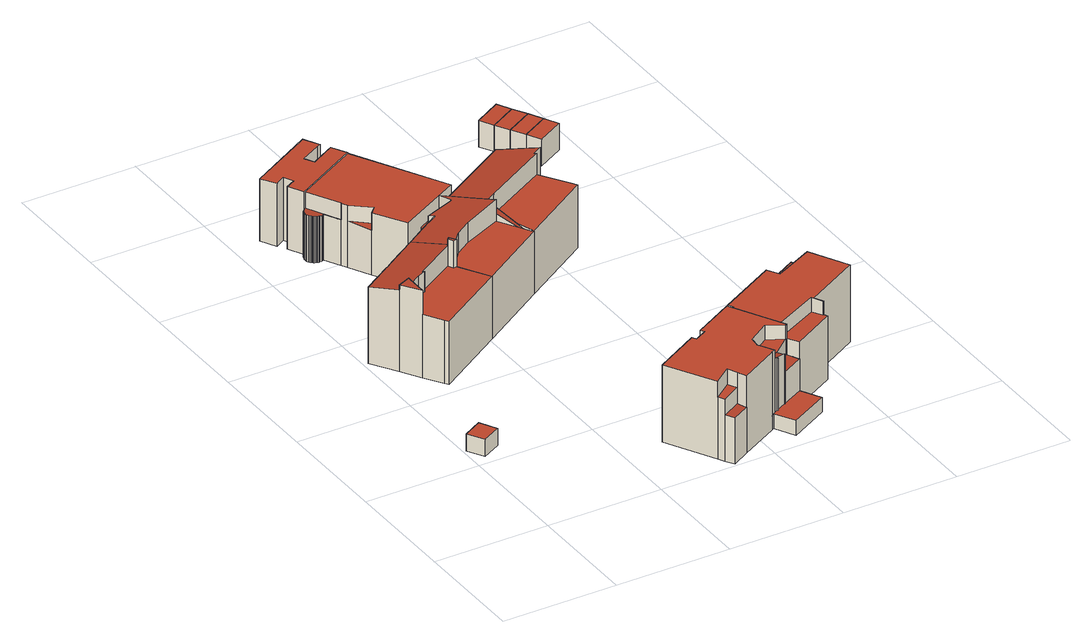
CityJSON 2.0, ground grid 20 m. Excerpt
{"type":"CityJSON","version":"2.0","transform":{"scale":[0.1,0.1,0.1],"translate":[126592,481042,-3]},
"CityObjects":{
"building1":{"type":"Building","attributes":{"b3_dak_type":"multiple horizontal","b3_h_dak_50p":0.17,"b3_h_dak_70p":0.19,"b3_h_dak_max":0.27,"b3_h_dak_min":0.08,"b3_h_maaiveld":-2.8,"b3_kas_warenhuis":false,"b3_mutatie_ahn3_ahn4":false,"b3_reconstructie_onvolledig":false,"b3_rmse_lod12":0.034,"b3_rmse_lod13":0.034,"b3_rmse_lod22":0.0327,"b3_val3dity_lod12":"[]","b3_val3dity_lod13":"[]","b3_val3dity_lod22":"[]","b3_volume_lod12":36.66,"b3_volume_lod13":36.66,"b3_volume_lod22":36.55,"geconstateerd":false,"oorspronkelijkbouwjaar":1984,"status":"Pand in gebruik"},"children":["building1-1"]},
"building1-1":{"type":"BuildingPart","parents":["building1"],"geometry":[{"type":"Solid","lod":"2.2","boundaries":[[[[0,1,2,3]],[[4,1,0,5]],[[6,2,1,4]],[[5,0,3,7]],[[7,3,2,6]],[[7,6,4,5]]]],"semantics":{"surfaces":[{"type":"GroundSurface"},{"type":"WallSurface","on_footprint_edge":true},{"type":"RoofSurface"}],"values":[[0,1,1,1,1,2]]}}]},
"building2":{"type":"Building","attributes":{"b3_dak_type":"multiple horizontal","b3_h_dak_50p":10.72,"b3_h_dak_70p":11.17,"b3_h_dak_max":13.38,"b3_h_dak_min":8.02,"b3_h_maaiveld":-2.92,"b3_kas_warenhuis":false,"b3_mutatie_ahn3_ahn4":false,"b3_reconstructie_onvolledig":false,"b3_rmse_lod12":1.93,"b3_rmse_lod13":0.427,"b3_rmse_lod22":0.234,"b3_val3dity_lod12":"[]","b3_val3dity_lod13":"[]","b3_val3dity_lod22":"[]","b3_volume_lod12":2793.73,"b3_volume_lod13":2537.56,"b3_volume_lod22":2518.65,"geconstateerd":false,"oorspronkelijkbouwjaar":1984,"status":"Pand in gebruik"},"children":["building2-1"]},
"building2-1":{"type":"BuildingPart","parents":["building2"],"geometry":[{"type":"Solid","lod":"2.2","boundaries":[[[[8,9,10,11,12,13,14,15,16,17,18,19]],[[20,12,11,21]],[[21,11,10,22]],[[23,24,22,25]],[[26,8,19,27]],[[28,13,12,20]],[[29,30,31,32]],[[27,19,18,33]],[[33,18,17,34]],[[34,17,16,35]],[[36,37,38,39]],[[35,16,15,38]],[[25,22,10,9,40,41]],[[42,14,13,28]],[[43,44,30,29]],[[45,42,46,47,48]],[[47,46,49,50]],[[50,49,44,43]],[[39,38,15,14,42,45]],[[48,47,37,36]],[[51,32,31,24,23]],[[41,40,32,51]],[[40,9,8,26]],[[48,36,39,45]],[[24,31,30,44,49,46,42,28,20,21,22]],[[41,51,23,25]],[[40,26,27,33,34,35,38,37,47,50,43,29,32]]]],"semantics":{"surfaces":[{"type":"GroundSurface"},{"type":"WallSurface","on_footprint_edge":true},{"type":"WallSurface","on_footprint_edge":false},{"type":"RoofSurface"}],"values":[[0,1,1,2,1,1,2,1,1,1,2,1,1,1,2,2,2,2,1,2,2,2,1,3,3,3,3]]}}]},
"building3":{"type":"Building","attributes":{"b3_dak_type":"multiple horizontal","b3_h_dak_50p":8.25,"b3_h_dak_70p":8.27,"b3_h_dak_max":8.52,"b3_h_dak_min":8.18,"b3_h_maaiveld":-2.84,"b3_kas_warenhuis":false,"b3_mutatie_ahn3_ahn4":false,"b3_reconstructie_onvolledig":false,"b3_rmse_lod12":0.0572,"b3_rmse_lod13":0.0572,"b3_rmse_lod22":0.0566,"b3_val3dity_lod12":"[]","b3_val3dity_lod13":"[]","b3_val3dity_lod22":"[]","b3_volume_lod12":980.19,"b3_volume_lod13":980.19,"b3_volume_lod22":980.33,"geconstateerd":false,"oorspronkelijkbouwjaar":1984,"status":"Pand in gebruik"},"children":["building3-1"]},
"building3-1":{"type":"BuildingPart","parents":["building3"],"geometry":[{"type":"Solid","lod":"2.2","boundaries":[[[[52,53,54,55,56,57,58,59,60,61,62,63,64,65,66]],[[67,63,62,68]],[[68,62,61,69]],[[70,55,54,71]],[[72,64,63,67]],[[73,53,52,74]],[[69,61,60,75]],[[74,52,66,76]],[[75,60,59,77]],[[78,58,57,79]],[[77,59,58,78]],[[80,56,55,70]],[[79,57,56,80]],[[76,66,65,81]],[[81,65,64,72]],[[71,54,53,73]],[[71,73,74,76,81,72,67,68,69,75,77,78,79,80,70]]]],"semantics":{"surfaces":[{"type":"GroundSurface"},{"type":"WallSurface","on_footprint_edge":true},{"type":"RoofSurface"}],"values":[[0,1,1,1,1,1,1,1,1,1,1,1,1,1,1,1,2]]}}]},
"building4":{"type":"Building","attributes":{"b3_dak_type":"multiple horizontal","b3_h_dak_50p":9.27,"b3_h_dak_70p":11.09,"b3_h_dak_max":13.64,"b3_h_dak_min":0.05,"b3_h_maaiveld":-2.9,"b3_kas_warenhuis":false,"b3_mutatie_ahn3_ahn4":false,"b3_reconstructie_onvolledig":false,"b3_rmse_lod12":2.59,"b3_rmse_lod13":1.9,"b3_rmse_lod22":0.253,"b3_val3dity_lod12":"[]","b3_val3dity_lod13":"[]","b3_val3dity_lod22":"[]","b3_volume_lod12":3101.59,"b3_volume_lod13":2950.09,"b3_volume_lod22":2671.59,"geconstateerd":false,"oorspronkelijkbouwjaar":1984,"status":"Pand in gebruik"},"children":["building4-1"]},
"building4-1":{"type":"BuildingPart","parents":["building4"],"geometry":[{"type":"Solid","lod":"2.2","boundaries":[[[[82,8,83,84,85,86,87,88,89,90,91,92,93,11,94]],[[95,90,89,96]],[[96,89,88,97,98]],[[99,94,11,21]],[[100,101,102,103]],[[104,105,86,85,106]],[[107,84,83,108]],[[108,83,8,26]],[[106,85,84,107]],[[103,102,109,110]],[[97,88,87,111]],[[111,87,86,105]],[[21,11,93,112]],[[112,93,92,113]],[[98,97,114,115,116]],[[115,114,117,118]],[[119,120,118,121]],[[113,92,91,109]],[[116,115,122,123]],[[124,95,123,125]],[[121,118,117,105,104]],[[110,109,91,90,95,124]],[[125,123,122,120,119]],[[126,82,94,99]],[[127,126,101,100]],[[26,8,82,126,127]],[[123,95,96,98,116]],[[105,117,114,97,111]],[[120,122,115,118]],[[101,126,99,21,112,113,109,102]],[[26,127,100,103,110,124,125,119,121,104,106,107,108]]]],"semantics":{"surfaces":[{"type":"GroundSurface"},{"type":"WallSurface","on_footprint_edge":true},{"type":"WallSurface","on_footprint_edge":false},{"type":"RoofSurface"}],"values":[[0,1,1,1,2,1,1,1,1,2,1,1,1,1,2,2,2,1,2,2,2,1,2,1,2,1,3,3,3,3,3]]}}]},
"building5":{"type":"Building","attributes":{"b3_dak_type":"multiple horizontal","b3_h_dak_50p":8.24,"b3_h_dak_70p":8.25,"b3_h_dak_max":9.6,"b3_h_dak_min":5.25,"b3_h_maaiveld":-2.84,"b3_kas_warenhuis":false,"b3_mutatie_ahn3_ahn4":false,"b3_reconstructie_onvolledig":false,"b3_rmse_lod12":0.376,"b3_rmse_lod13":0.376,"b3_rmse_lod22":0.143,"b3_val3dity_lod12":"[]","b3_val3dity_lod13":"[]","b3_val3dity_lod22":"[]","b3_volume_lod12":2634.7,"b3_volume_lod13":2634.7,"b3_volume_lod22":2609.67,"geconstateerd":false,"oorspronkelijkbouwjaar":1984,"status":"Pand in gebruik"},"children":["building5-1"]},
"building5-1":{"type":"BuildingPart","parents":["building5"],"geometry":[{"type":"Solid","lod":"2.2","boundaries":[[[[128,129,130,131,132,133,134,135,136,137,138,139,140,141,142,143,144,145,146,147,148,149,150,151,152,58,153,57,154,155,156]],[[157,58,152,158]],[[158,152,151,159]],[[160,149,148,161]],[[162,150,149,160]],[[159,151,150,162]],[[161,148,147,163]],[[163,147,146,164]],[[165,143,142,166]],[[167,145,144,168]],[[164,146,145,167]],[[168,144,143,165]],[[169,141,140,170]],[[166,142,141,169]],[[170,140,139,171]],[[172,136,135,173]],[[174,138,137,175]],[[171,139,138,174]],[[175,137,136,172]],[[176,177,156,155,178]],[[179,134,133,180]],[[173,135,134,179]],[[181,128,156,177]],[[180,133,132,182]],[[183,131,130,184]],[[182,132,131,183]],[[185,153,58,157]],[[186,57,153,185,187]],[[187,185,188,189]],[[190,181,191,192]],[[178,155,154,193]],[[193,154,57,186]],[[192,191,177,176]],[[189,188,194,195]],[[195,194,129,128,181,190]],[[184,130,129,194]],[[177,191,181]],[[195,190,192,176,178,193,186,187,189]],[[184,194,188,185,157,158,159,162,160,161,163,164,167,168,165,166,169,170,171,174,175,172,173,179,180,182,183]]]],"semantics":{"surfaces":[{"type":"GroundSurface"},{"type":"WallSurface","on_footprint_edge":true},{"type":"WallSurface","on_footprint_edge":false},{"type":"RoofSurface"}],"values":[[0,1,1,1,1,1,1,1,1,1,1,1,1,1,1,1,1,1,1,1,1,1,1,1,1,1,1,1,2,2,1,1,2,2,1,1,3,3,3]]}}]},
"building6":{"type":"Building","attributes":{"b3_dak_type":"slanted","b3_h_dak_50p":11,"b3_h_dak_70p":11.02,"b3_h_dak_max":12.6,"b3_h_dak_min":-2.62,"b3_h_maaiveld":-2.71,"b3_kas_warenhuis":false,"b3_mutatie_ahn3_ahn4":false,"b3_reconstructie_onvolledig":false,"b3_rmse_lod12":4.11,"b3_rmse_lod13":1,"b3_rmse_lod22":0.534,"b3_val3dity_lod12":"[]","b3_val3dity_lod13":"[]","b3_val3dity_lod22":"[]","b3_volume_lod12":3767.47,"b3_volume_lod13":3353.31,"b3_volume_lod22":3272.74,"geconstateerd":false,"oorspronkelijkbouwjaar":1984,"status":"Pand in gebruik"},"children":["building6-1"]},
"building6-1":{"type":"BuildingPart","parents":["building6"],"geometry":[{"type":"Solid","lod":"2.2","boundaries":[[[[196,197,198,199,200,201,202,203,204,205,206,207,208,209,210,211]],[[212,207,206,213]],[[214,208,207,212]],[[215,196,211,216]],[[217,200,199,218]],[[219,205,204,220]],[[213,206,205,219]],[[220,204,203,221]],[[222,201,200,217]],[[223,224,225,226]],[[227,228,224,223]],[[229,230,231,232]],[[233,224,234,235]],[[226,225,224,233,236]],[[216,211,210,234]],[[236,233,237,238]],[[239,240,209,208,214]],[[235,234,210,209,240]],[[241,242,243]],[[244,245,246,247]],[[221,203,202,248,249]],[[249,248,245,244]],[[248,202,201,222,250]],[[250,222,251,246]],[[252,242,241,253,254]],[[255,256,257,258]],[[259,260,256,255]],[[247,246,251,218,261]],[[261,218,199,198,230,229]],[[232,231,262,263,264]],[[230,198,197,265]],[[265,197,196,215]],[[264,263,242,252]],[[263,262,266,267]],[[254,253,260,259]],[[238,237,268,257]],[[258,257,268,240,239]],[[267,266,269,270]],[[270,269,228,227]],[[250,246,245,248]],[[218,251,222,217]],[[258,239,214,212,213,219,220,221,249,244,247,261,229,232,264,252,254,259,255]],[[271,238,257,256,260,253,241,243]],[[240,268,237,233,235]],[[270,227,223,226,236,238,271,243,242,263,267]],[[228,269,266,262,231,230,265,215,216,234,224,225,224]]]],"semantics":{"surfaces":[{"type":"GroundSurface"},{"type":"WallSurface","on_footprint_edge":true},{"type":"WallSurface","on_footprint_edge":false},{"type":"RoofSurface"}],"values":[[0,1,1,1,1,1,1,1,1,2,2,2,2,2,1,2,1,1,2,2,1,2,1,2,2,2,2,2,1,2,1,1,2,2,2,2,2,2,2,3,3,3,3,3,3,3]]}}]},
"building7":{"type":"Building","attributes":{"b3_dak_type":"multiple horizontal","b3_h_dak_50p":9.21,"b3_h_dak_70p":11.1,"b3_h_dak_max":13.27,"b3_h_dak_min":-0.04,"b3_h_maaiveld":-2.91,"b3_kas_warenhuis":false,"b3_mutatie_ahn3_ahn4":false,"b3_reconstructie_onvolledig":false,"b3_rmse_lod12":2.66,"b3_rmse_lod13":2.06,"b3_rmse_lod22":0.373,"b3_val3dity_lod12":"[]","b3_val3dity_lod13":"[]","b3_val3dity_lod22":"[]","b3_volume_lod12":3296.13,"b3_volume_lod13":3180.91,"b3_volume_lod22":2826.92,"geconstateerd":false,"oorspronkelijkbouwjaar":1984,"status":"Pand in gebruik"},"children":["building7-1"]},
"building7-1":{"type":"BuildingPart","parents":["building7"],"geometry":[{"type":"Solid","lod":"2.2","boundaries":[[[[93,272,273,274,89,275,276,277,278,279,280,281,282,283,284]],[[285,284,283,286]],[[287,281,280,288]],[[289,290,282,281,287]],[[288,280,279,291,292]],[[293,294,295,290,289]],[[296,278,277,297]],[[297,277,276,298]],[[298,276,275,299]],[[300,301,299,302]],[[302,299,275,89,96]],[[286,283,282,290]],[[303,304,294,293]],[[305,306,307]],[[295,294,307]],[[308,93,284,285]],[[96,89,274,309]],[[291,279,278,296]],[[310,300,309,311]],[[311,309,274,273,304,303]],[[304,273,272,312]],[[306,305,312,313]],[[313,312,272,93,308]],[[292,291,301,300,310]],[[309,300,302,96]],[[301,291,296,297,298,299]],[[312,305,307,294,304]],[[313,308,285,286,290,295,307,306]],[[292,310,311,303,293,289,287,288]]]],"semantics":{"surfaces":[{"type":"GroundSurface"},{"type":"WallSurface","on_footprint_edge":true},{"type":"WallSurface","on_footprint_edge":false},{"type":"RoofSurface"}],"values":[[0,1,1,1,1,2,1,1,1,2,1,1,2,2,2,1,1,1,2,1,1,2,1,2,3,3,3,3,3]]}}]},
"building8":{"type":"Building","attributes":{"b3_dak_type":"multiple horizontal","b3_h_dak_50p":11.02,"b3_h_dak_70p":11.04,"b3_h_dak_max":12.59,"b3_h_dak_min":2.72,"b3_h_maaiveld":-2.7,"b3_kas_warenhuis":false,"b3_mutatie_ahn3_ahn4":false,"b3_reconstructie_onvolledig":false,"b3_rmse_lod12":1.33,"b3_rmse_lod13":1.15,"b3_rmse_lod22":0.354,"b3_val3dity_lod12":"[]","b3_val3dity_lod13":"[]","b3_val3dity_lod22":"[]","b3_volume_lod12":3036.57,"b3_volume_lod13":3034.67,"b3_volume_lod22":2917.59,"geconstateerd":false,"oorspronkelijkbouwjaar":1984,"status":"Pand in gebruik"},"children":["building8-1"]},
"building8-1":{"type":"BuildingPart","parents":["building8"],"geometry":[{"type":"Solid","lod":"2.2","boundaries":[[[[314,315,316,317,318,319,320,321,210,322,323,208]],[[324,321,320,325]],[[326,317,316,327]],[[328,318,317,326,329]],[[330,314,208,331]],[[332,210,321,324]],[[333,319,318,328]],[[334,325,320,319,333]],[[327,316,315,335]],[[336,337,335,338]],[[329,326,337,336]],[[339,322,210,332]],[[340,341,325,334]],[[331,208,323,342]],[[343,342,323,322,339,344]],[[345,346,341,340]],[[344,339,346,345]],[[347,330,348,349]],[[338,335,315,314,330,347]],[[349,348,342,343]],[[337,326,327,335]],[[346,339,332,324,325,341]],[[342,348,330,331]],[[349,343,344,345,340,334,333,328,329,336,338,347]]]],"semantics":{"surfaces":[{"type":"GroundSurface"},{"type":"WallSurface","on_footprint_edge":true},{"type":"WallSurface","on_footprint_edge":false},{"type":"RoofSurface"}],"values":[[0,1,1,1,1,1,1,1,1,2,2,1,2,1,1,2,2,2,1,2,3,3,3,3]]}}]},
"building9":{"type":"Building","attributes":{"b3_dak_type":"multiple horizontal","b3_h_dak_50p":1.93,"b3_h_dak_70p":1.95,"b3_h_dak_max":2.04,"b3_h_dak_min":1.81,"b3_h_maaiveld":-2.81,"b3_kas_warenhuis":false,"b3_mutatie_ahn3_ahn4":false,"b3_reconstructie_onvolledig":false,"b3_rmse_lod12":0.0377,"b3_rmse_lod13":0.0377,"b3_rmse_lod22":0.0372,"b3_val3dity_lod12":"[]","b3_val3dity_lod13":"[]","b3_val3dity_lod22":"[]","b3_volume_lod12":70,"b3_volume_lod13":70,"b3_volume_lod22":69.91,"geconstateerd":false,"oorspronkelijkbouwjaar":1985,"status":"Pand in gebruik"},"children":["building9-1"]},
"building9-1":{"type":"BuildingPart","parents":["building9"],"geometry":[{"type":"Solid","lod":"2.2","boundaries":[[[[350,351,352,353]],[[354,351,350,355]],[[355,350,353,356]],[[357,352,351,354]],[[356,353,352,357]],[[356,357,354,355]]]],"semantics":{"surfaces":[{"type":"GroundSurface"},{"type":"WallSurface","on_footprint_edge":true},{"type":"RoofSurface"}],"values":[[0,1,1,1,1,2]]}}]},
"building10":{"type":"Building","attributes":{"b3_dak_type":"multiple horizontal","b3_h_dak_50p":1.93,"b3_h_dak_70p":1.95,"b3_h_dak_max":2.07,"b3_h_dak_min":1.78,"b3_h_maaiveld":-2.81,"b3_kas_warenhuis":false,"b3_mutatie_ahn3_ahn4":false,"b3_reconstructie_onvolledig":false,"b3_rmse_lod12":0.0448,"b3_rmse_lod13":0.0448,"b3_rmse_lod22":0.0436,"b3_val3dity_lod12":"[]","b3_val3dity_lod13":"[]","b3_val3dity_lod22":"[]","b3_volume_lod12":70,"b3_volume_lod13":70,"b3_volume_lod22":69.87,"geconstateerd":false,"oorspronkelijkbouwjaar":1985,"status":"Pand in gebruik"},"children":["building10-1"]},
"building10-1":{"type":"BuildingPart","parents":["building10"],"geometry":[{"type":"Solid","lod":"2.2","boundaries":[[[[358,350,353,359]],[[355,350,358,360]],[[360,358,359,361]],[[356,353,350,355]],[[361,359,353,356]],[[361,356,355,360]]]],"semantics":{"surfaces":[{"type":"GroundSurface"},{"type":"WallSurface","on_footprint_edge":true},{"type":"RoofSurface"}],"values":[[0,1,1,1,1,2]]}}]},
"building11":{"type":"Building","attributes":{"b3_dak_type":"multiple horizontal","b3_h_dak_50p":1.93,"b3_h_dak_70p":1.95,"b3_h_dak_max":2.21,"b3_h_dak_min":1.68,"b3_h_maaiveld":-2.8,"b3_kas_warenhuis":false,"b3_mutatie_ahn3_ahn4":false,"b3_reconstructie_onvolledig":false,"b3_rmse_lod12":0.0497,"b3_rmse_lod13":0.0497,"b3_rmse_lod22":0.0488,"b3_val3dity_lod12":"[]","b3_val3dity_lod13":"[]","b3_val3dity_lod22":"[]","b3_volume_lod12":69.88,"b3_volume_lod13":69.88,"b3_volume_lod22":69.73,"geconstateerd":false,"oorspronkelijkbouwjaar":1985,"status":"Pand in gebruik"},"children":["building11-1"]},
"building11-1":{"type":"BuildingPart","parents":["building11"],"geometry":[{"type":"Solid","lod":"2.2","boundaries":[[[[362,358,359,363]],[[360,358,362,364]],[[364,362,363,365]],[[361,359,358,360]],[[365,363,359,361]],[[365,361,360,364]]]],"semantics":{"surfaces":[{"type":"GroundSurface"},{"type":"WallSurface","on_footprint_edge":true},{"type":"RoofSurface"}],"values":[[0,1,1,1,1,2]]}}]},
"building12":{"type":"Building","attributes":{"b3_dak_type":"multiple horizontal","b3_h_dak_50p":1.92,"b3_h_dak_70p":1.94,"b3_h_dak_max":2.19,"b3_h_dak_min":1.82,"b3_h_maaiveld":-2.8,"b3_kas_warenhuis":false,"b3_mutatie_ahn3_ahn4":false,"b3_reconstructie_onvolledig":false,"b3_rmse_lod12":0.0435,"b3_rmse_lod13":0.0435,"b3_rmse_lod22":0.043,"b3_val3dity_lod12":"[]","b3_val3dity_lod13":"[]","b3_val3dity_lod22":"[]","b3_volume_lod12":69.82,"b3_volume_lod13":69.82,"b3_volume_lod22":69.75,"geconstateerd":false,"oorspronkelijkbouwjaar":1985,"status":"Pand in gebruik"},"children":["building12-1"]},
"building12-1":{"type":"BuildingPart","parents":["building12"],"geometry":[{"type":"Solid","lod":"2.2","boundaries":[[[[366,362,363,367]],[[364,362,366,368]],[[368,366,367,369]],[[365,363,362,364]],[[369,367,363,365]],[[369,365,364,368]]]],"semantics":{"surfaces":[{"type":"GroundSurface"},{"type":"WallSurface","on_footprint_edge":true},{"type":"RoofSurface"}],"values":[[0,1,1,1,1,2]]}}]}
},
"vertices":[
[5,245,2],[38,263,2],[54,234,2],[21,216,2],[38,263,32],[5,245,32],[54,234,32],[21,216,32],
[131,615,1],[166,561,1],[173,550,1],[205,500,1],[82,422,1],[78,428,1],[58,459,1],[37,492,1],[9,537,1],[62,571,1],[63,571,1],[78,581,1],[82,422,113],[205,500,112],[173,550,113],[167,549,161],[167,549,113],[173,550,161],[131,615,136],[78,581,136],[78,428,113],[92,515,149],[92,515,114],[162,558,113],[162,558,149],[63,571,136],[62,571,136],[9,537,136],[58,500,156],[58,500,147],[37,492,146],[37,492,155],[166,561,149],[166,561,161],[58,459,113],[94,513,149],[94,513,113],[58,459,156],[58,494,114],[58,494,148],[58,494,156],[80,508,114],[80,508,148],[162,558,161],
[170,952,2],[136,933,2],[145,917,2],[179,936,2],[187,940,2],[201,914,2],[87,852,2],[73,878,2],[90,887,2],[81,903,2],[64,893,2],[50,920,2],[163,982,2],[175,961,2],[178,956,2],[50,920,112],[64,893,113],[81,903,113],[179,936,113],[145,917,113],[163,982,113],[136,933,113],[170,952,113],[90,887,113],[178,956,113],[73,878,113],[87,852,113],[201,914,113],[187,940,113],[175,961,113],
[170,553,1],[184,649,1],[184,648,1],[200,658,1],[194,667,1],[176,695,1],[207,712,1],[231,725,1],[240,712,1],[292,631,1],[323,581,1],[326,577,1],[200,506,1],[240,712,86],[231,725,86],[207,712,46],[207,712,86],[200,506,112],[195,582,148],[195,582,113],[223,600,113],[223,600,148],[194,667,134],[194,667,41],[200,658,137],[184,648,137],[184,649,136],[292,631,113],[292,631,151],[176,695,45],[326,577,112],[323,581,112],[205,694,44],[205,694,56],[205,694,85],[203,670,41],[203,670,56],[244,683,137],[244,683,57],[203,670,135],[244,686,57],[244,686,86],[240,712,132],[244,686,137],[170,553,113],[170,553,150],
[124,786,2],[118,796,2],[103,823,2],[102,822,2],[99,821,2],[96,821,2],[95,821,2],[92,822,2],[91,822,2],[88,823,2],[87,824,2],[85,826,2],[84,827,2],[83,828,2],[81,831,2],[80,833,2],[80,836,2],[80,839,2],[80,840,2],[80,841,2],[81,844,2],[82,846,2],[84,848,2],[85,849,2],[86,851,2],[89,853,2],[288,756,2],[175,694,2],[144,749,2],[87,852,83],[86,851,83],[85,849,83],[82,846,83],[81,844,84],[84,848,83],[80,841,84],[80,840,84],[80,833,84],[81,831,84],[80,839,84],[80,836,84],[83,828,84],[84,827,84],[85,826,84],[91,822,84],[92,822,84],[87,824,84],[88,823,84],[144,749,112],[144,749,81],[175,694,113],[95,821,84],[96,821,84],[124,786,84],[99,821,83],[102,822,83],[103,823,83],[89,853,83],[201,914,112],[89,853,112],[119,797,83],[119,797,112],[124,786,112],[155,761,83],[155,761,112],[288,756,112],[118,796,83],[118,796,112],
[453,24,3],[434,58,3],[430,56,3],[363,19,3],[332,2,3],[323,16,3],[317,28,3],[270,112,3],[349,156,3],[353,149,3],[374,160,3],[370,167,3],[441,206,3],[491,115,3],[502,95,3],[521,61,3],[370,167,140],[374,160,140],[441,206,140],[453,24,29],[521,61,29],[332,2,84],[363,19,84],[353,149,140],[349,156,140],[270,112,140],[323,16,85],[462,74,118],[462,74,29],[463,73,29],[463,73,118],[444,65,122],[444,65,29],[430,56,140],[430,56,28],[430,57,28],[430,57,140],[462,74,84],[502,95,29],[502,95,85],[462,74,117],[458,87,85],[458,87,115],[491,115,140],[491,115,86],[426,81,115],[426,81,121],[457,87,115],[348,51,140],[348,51,113],[356,35,113],[356,35,140],[317,28,113],[317,28,140],[323,16,113],[356,35,85],[426,81,140],[422,87,114],[422,87,140],[461,129,140],[461,129,114],[488,113,115],[488,113,140],[424,104,140],[424,104,114],[363,19,140],[437,61,29],[437,61,124],[437,61,140],[434,58,29],[443,64,29],[443,64,123],[488,113,86],[445,63,29],[445,63,122],[458,88,115],
[324,580,1],[284,642,1],[249,697,1],[255,738,1],[287,756,1],[303,731,1],[374,776,1],[377,773,1],[427,727,1],[411,717,1],[413,713,1],[446,663,1],[450,656,1],[450,656,113],[446,663,113],[411,717,149],[427,727,149],[413,713,150],[413,713,113],[377,773,15],[377,773,137],[299,650,148],[299,650,128],[299,650,113],[374,776,15],[303,731,40],[287,756,40],[255,738,50],[268,708,86],[268,708,53],[255,738,86],[284,642,148],[284,642,131],[325,581,103],[325,581,113],[315,608,113],[326,577,113],[249,697,86],[268,708,136],[249,697,136],[324,580,103],[324,580,113],
[443,207,3],[545,263,3],[611,300,3],[625,276,3],[661,210,3],[565,157,3],[573,143,3],[576,136,3],[486,123,3],[446,197,3],[576,136,116],[573,143,116],[625,276,114],[611,300,113],[661,210,140],[625,276,140],[443,207,84],[441,206,84],[502,95,115],[565,157,140],[573,143,140],[545,263,113],[557,243,140],[557,243,113],[545,263,140],[486,123,114],[572,142,140],[572,142,116],[446,197,84],[446,197,140],[486,123,140],[562,160,140],[562,160,115],[443,207,140],[448,198,84],[448,198,140],
[484,955,2],[471,979,2],[518,1005,2],[531,981,2],[471,979,49],[484,955,49],[531,981,49],[518,1005,49],
[498,931,2],[545,957,2],[498,931,49],[545,957,49],
[511,907,2],[558,933,2],[511,907,49],[558,933,49],
[524,883,2],[571,909,2],[524,883,49],[571,909,49]
]}
